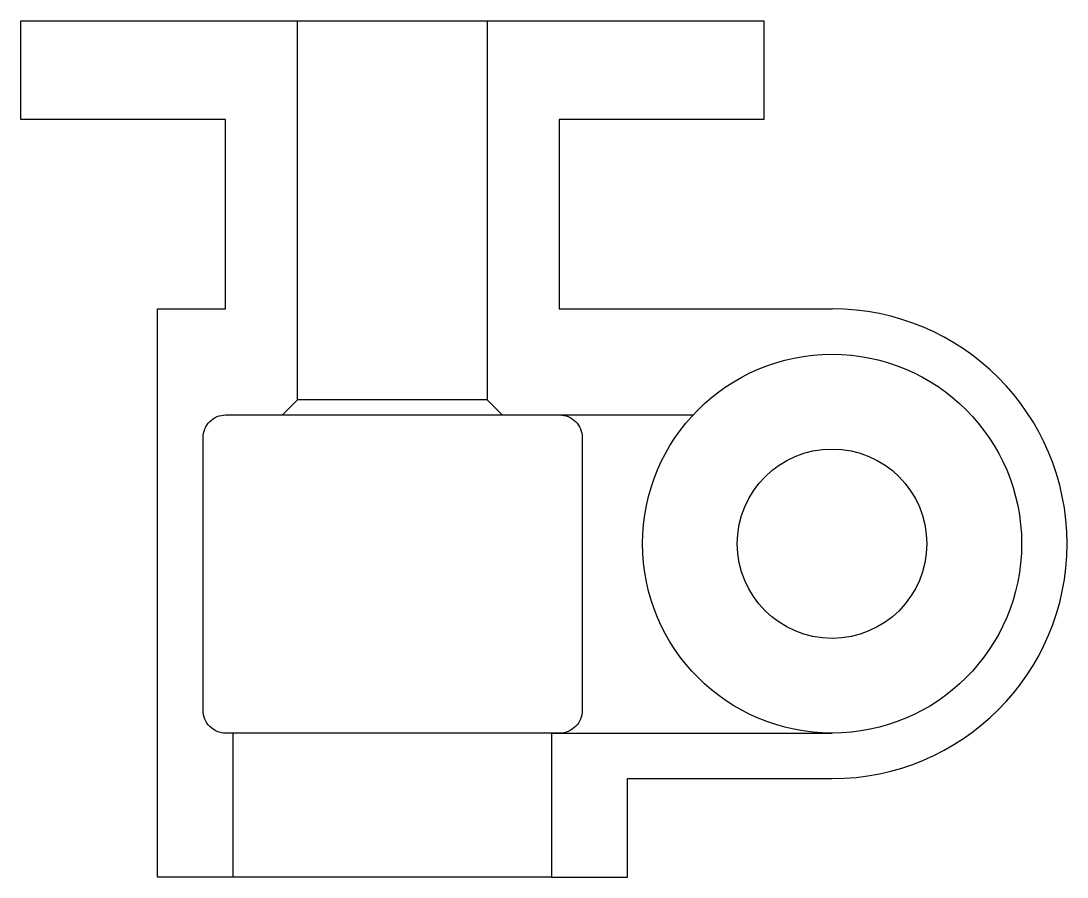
# Model space of a CAD drawing. Header units: millimetres. Extents: x 3035 to 3173, y 1634 to 1747.
import ezdxf

# ---------------------------------------------------------------- set-up
doc = ezdxf.new("R2010")
doc.units = ezdxf.units.MM

msp = doc.modelspace()

# ---------------------------------------------------------------- linework, layer by layer
for p, q in [((3035.47, 1733.59), (3035.47, 1746.59)), ((3035.47, 1746.59), (3133.47, 1746.59)), ((3071.97, 1696.59), (3071.97, 1746.59)), ((3096.97, 1746.59), (3096.97, 1696.59)), ((3133.47, 1746.59), (3133.47, 1733.59)), ((3062.47, 1733.59), (3035.47, 1733.59)), ((3062.47, 1708.59), (3062.47, 1733.59)), ((3133.47, 1733.59), (3106.47, 1733.59)), ((3106.47, 1733.59), (3106.47, 1708.59)), ((3053.47, 1633.59), (3053.47, 1708.59)), ((3053.47, 1708.59), (3062.47, 1708.59)), ((3106.47, 1708.59), (3142.47, 1708.59)), ((3071.97, 1696.59), (3069.97, 1694.59)), ((3096.97, 1696.59), (3071.97, 1696.59)), ((3096.97, 1696.59), (3098.97, 1694.59)), ((3106.51, 1694.59), (3124.14, 1694.59)), ((3105.47, 1652.59), (3142.47, 1652.59)), ((3115.47, 1633.59), (3115.47, 1646.59)), ((3115.47, 1646.59), (3142.47, 1646.59)), ((3063.47, 1633.59), (3053.47, 1633.59)), ((3105.47, 1633.59), (3115.47, 1633.59))]:
    msp.add_line(p, q)
msp.add_lwpolyline([(3062.51, 1694.59), (3106.51, 1694.59, -0.414214), (3109.51, 1691.59), (3109.51, 1655.59, -0.414214), (3106.51, 1652.59), (3062.51, 1652.59, -0.414214), (3059.51, 1655.59), (3059.51, 1691.59, -0.414214)], format="xyb", close=True)
msp.add_lwpolyline([(3105.47, 1652.59), (3105.47, 1633.59), (3063.47, 1633.59), (3063.47, 1652.59)])
for radius in [25, 12.5]:
    msp.add_circle((3142.47, 1677.59), radius)
msp.add_arc((3142.47, 1677.59), 31, 270, 90)

doc.saveas('drawing.dxf')
